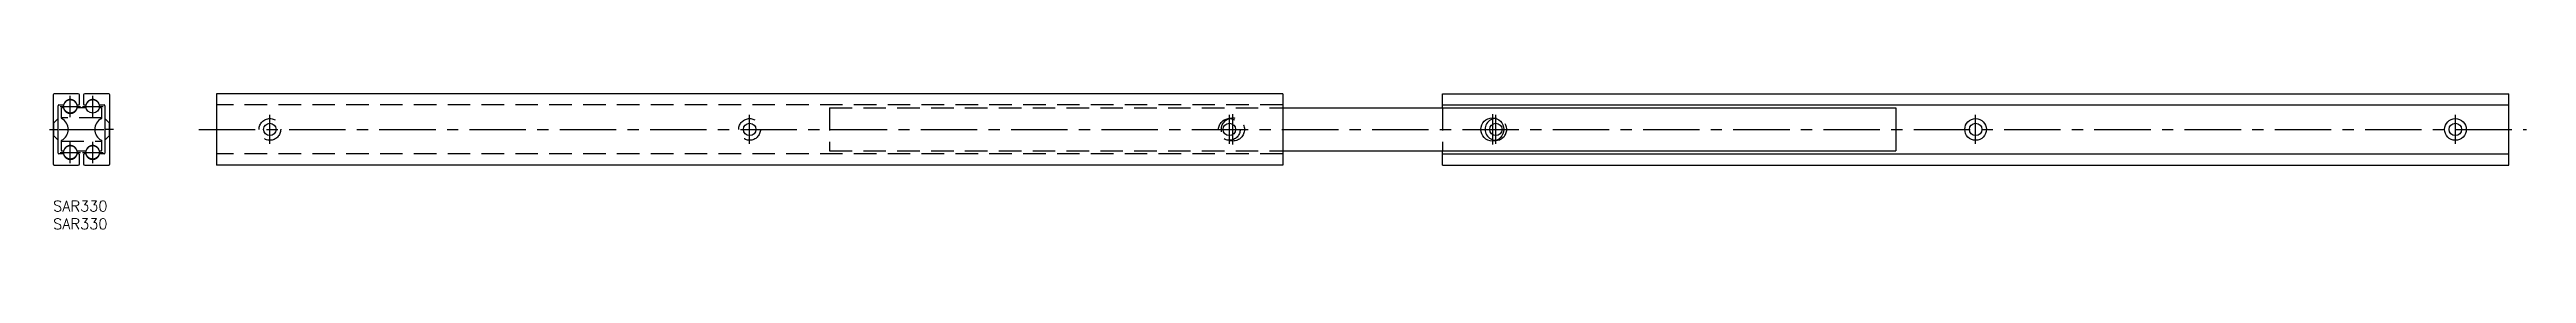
# Model space of a CAD drawing. Extents: x -1 to 696, y -8 to 30.
import ezdxf

# ---------------------------------------------------------------- set-up
doc = ezdxf.new("R2010")
doc.units = 0
doc.header["$LTSCALE"] = 0.5
doc.linetypes.add('CENTER', pattern=[50.8, 31.75, -6.35, 6.35, -6.35])
doc.linetypes.add('DASHED', pattern=[19.05, 12.7, -6.35])
for name, color, linetype in [('MSM_CENTER', 1, 'CENTER'), ('MSM_CONTINUOUS', 7, 'CONTINUOUS'), ('MSM_DASHED', 4, 'DASHED'), ('MSM_PART_NUMBER', 7, 'CONTINUOUS')]:
    doc.layers.add(name, color=color, linetype=linetype)
doc.styles.get("Standard").update_dxf_attribs({"font": 'txt.shx', "height": 3, "bigfont": 'bigfont.shx'})

# ---------------------------------------------------------------- blocks, each defined once
blk = doc.blocks.new('*U3')
at = {"layer": 'MSM_PART_NUMBER'}
blk.add_text('SAR330', height=3, dxfattribs=at).set_placement((0, -3))
blk = doc.blocks.new('*U4')
at = {"layer": 'MSM_PART_NUMBER'}
blk.add_text('SAR330', height=3, dxfattribs=at).set_placement((0, -8))

msp = doc.modelspace()

# ---------------------------------------------------------------- linework, layer by layer
at = {"layer": 'MSM_CENTER'}
for p, q in [((4.85, 23.47), (4.85, 29.44)), ((11.15, 23.47), (11.15, 29.44)), ((1.95, 26.45), (7.75, 26.45)), ((8.25, 26.45), (14.05, 26.45)), ((61, 15.95), (61, 24.05)), ((196, 15.95), (196, 24.05)), ((331, 15.95), (331, 24.05)), ((332, 15.75), (332, 24.25)), ((405, 24.25), (405, 15.75)), ((406, 15.95), (406, 24.05)), ((541, 15.95), (541, 24.05)), ((676, 15.95), (676, 24.05)), ((-1, 20), (1.47, 20)), ((1.73, 20), (14.27, 20)), ((4.85, 10.57), (4.85, 16.54)), ((11.15, 10.57), (11.15, 16.54)), ((17, 20), (14.53, 20)), ((41, 20), (696, 20)), ((1.95, 13.55), (7.75, 13.55)), ((8.25, 13.55), (14.05, 13.55))]:
    msp.add_line(p, q, dxfattribs=at)
at = {"layer": 'MSM_CONTINUOUS'}
for p, q in [((0, 29.7), (0, 10.3)), ((7.1, 30), (0.3, 30)), ((7.4, 27.05), (7.4, 29.7)), ((8.6, 29.7), (8.6, 27.05)), ((15.7, 30), (8.9, 30)), ((16, 10.3), (16, 29.7)), ((46, 30), (46, 10)), ((346, 30), (46, 30)), ((346, 30), (346, 10)), ((391, 30), (691, 30)), ((391, 26.05), (391, 30)), ((691, 10), (691, 30)), ((1.4, 13.35), (1.4, 26.65)), ((1.6, 26.85), (2.81, 26.85)), ((2.3, 25.85), (2.3, 23.21)), ((2.81, 26.05), (2.5, 26.05)), ((6.89, 26.85), (7.2, 26.85)), ((9.11, 26.05), (6.89, 26.05)), ((8.8, 26.85), (9.11, 26.85)), ((13.19, 26.85), (14.4, 26.85)), ((13.5, 26.05), (13.19, 26.05)), ((13.7, 23.21), (13.7, 25.85)), ((14.6, 26.65), (14.6, 13.35)), ((346, 26.05), (518.5, 26.05)), ((391, 26.85), (691, 26.85)), ((518.5, 26.05), (518.5, 13.95)), ((2.3, 16.79), (2.3, 14.15)), ((2.5, 13.95), (2.81, 13.95)), ((6.89, 13.95), (9.11, 13.95)), ((13.19, 13.95), (13.5, 13.95)), ((13.7, 14.15), (13.7, 16.79)), ((346, 13.95), (518.5, 13.95)), ((391, 10), (391, 13.95)), ((0.3, 10), (7.1, 10)), ((2.81, 13.15), (1.6, 13.15)), ((7.2, 13.15), (6.89, 13.15)), ((7.4, 10.3), (7.4, 12.95)), ((8.6, 12.95), (8.6, 10.3)), ((9.11, 13.15), (8.8, 13.15)), ((8.9, 10), (15.7, 10)), ((14.4, 13.15), (13.19, 13.15)), ((346, 10), (46, 10)), ((391, 13.15), (691, 13.15)), ((391, 10), (691, 10))]:
    msp.add_line(p, q, dxfattribs=at)
for centre, radius in [((4.85, 26.45), 1.9), ((11.15, 26.45), 1.9), ((61, 20), 1.75), ((196, 20), 1.75), ((331, 20), 1.75), ((405, 20), 3.25), ((406, 20), 1.75), ((541, 20), 3.05), ((541, 20), 1.75), ((676, 20), 3.05), ((676, 20), 1.75), ((4.85, 13.55), 1.9), ((11.15, 13.55), 1.9)]:
    msp.add_circle(centre, radius, dxfattribs=at)
for centre, radius, start, end in [((0.3, 29.7), 0.3, 90, 180), ((4.85, 26.54), 1.9, 14.1959, 165.8041), ((7.1, 29.7), 0.3, 360, 90), ((8.9, 29.7), 0.3, 90, 180), ((11.15, 26.54), 1.9, 14.1959, 165.8041), ((15.7, 29.7), 0.3, 360, 90), ((1.6, 26.65), 0.2, 90, 180), ((2.5, 25.85), 0.2, 90, 180), ((2.5, 23.21), 0.2, 180, 243.81745), ((0.92, 20), 3.38, 296.18255, 63.81745), ((2.81, 27.05), 0.2, 270, 345.8041), ((2.81, 25.85), 0.2, 14.1959, 90), ((4.85, 26.37), 1.9, 194.1959, 345.80409), ((6.89, 27.05), 0.2, 194.1959, 270), ((6.89, 25.85), 0.2, 90, 165.8041), ((7.2, 27.05), 0.2, 270, 0), ((8.8, 27.05), 0.2, 180, 270), ((9.11, 27.05), 0.2, 270, 345.8041), ((9.11, 25.85), 0.2, 14.1959, 90), ((15.08, 20), 3.38, 116.18255, 243.81745), ((13.19, 27.05), 0.2, 194.1959, 270), ((13.19, 25.85), 0.2, 90, 165.8041), ((13.5, 25.85), 0.2, 0, 90), ((13.5, 23.21), 0.2, 296.18255, 0), ((14.4, 26.65), 0.2, 360, 90), ((406, 20), 3.05, 87.55775, 272.44118), ((2.5, 16.79), 0.2, 116.18255, 180), ((2.5, 14.15), 0.2, 180, 270), ((2.81, 14.15), 0.2, 270, 345.8041), ((4.85, 13.64), 1.9, 14.1959, 165.8041), ((6.89, 14.15), 0.2, 194.19591, 270), ((9.11, 14.15), 0.2, 270, 345.8041), ((11.15, 13.64), 1.9, 14.1959, 165.8041), ((13.19, 14.15), 0.2, 194.1959, 270), ((13.5, 14.15), 0.2, 270, 0), ((13.5, 16.79), 0.2, 0, 63.81746), ((0.3, 10.3), 0.3, 180, 270), ((1.6, 13.35), 0.2, 180, 270), ((2.81, 12.95), 0.2, 14.1959, 90), ((4.85, 13.47), 1.9, 194.1959, 345.8041), ((6.89, 12.95), 0.2, 90, 165.8041), ((7.1, 10.3), 0.3, 270, 0), ((7.2, 12.95), 0.2, 0, 90), ((8.8, 12.95), 0.2, 90, 180), ((8.9, 10.3), 0.3, 180, 270), ((9.11, 12.95), 0.2, 14.1959, 90), ((11.15, 13.47), 1.9, 194.1959, 345.8041), ((13.19, 12.95), 0.2, 90, 165.8041), ((14.4, 13.35), 0.2, 270, 0), ((15.7, 10.3), 0.3, 270, 0)]:
    msp.add_arc(centre, radius, start, end, dxfattribs=at)
at = {"layer": 'MSM_DASHED'}
for p, q in [((0.1, 21.75), (0, 21.75)), ((1.4, 23.05), (0.1, 21.75)), ((0.1, 21.75), (0.1, 18.25)), ((13.7, 23.25), (2.3, 23.25)), ((15.9, 21.75), (14.6, 23.05)), ((16, 21.75), (15.9, 21.75)), ((15.9, 18.25), (15.9, 21.75)), ((346, 26.85), (46, 26.85)), ((218.5, 26.05), (218.5, 13.95)), ((218.5, 26.05), (346, 26.05)), ((391, 26.05), (391, 13.95)), ((0, 18.25), (0.1, 18.25)), ((0.1, 18.25), (1.4, 16.95)), ((2.3, 16.75), (13.7, 16.75)), ((14.6, 16.95), (15.9, 18.25)), ((15.9, 18.25), (16, 18.25)), ((218.5, 13.95), (346, 13.95)), ((346, 13.15), (46, 13.15))]:
    msp.add_line(p, q, dxfattribs=at)
for centre, radius in [((61, 20), 3.05), ((196, 20), 3.05), ((331, 20), 3.05), ((332, 20), 3.25)]:
    msp.add_circle(centre, radius, dxfattribs=at)
msp.add_arc((406, 20), 3.05, 272.44118, 87.55775, dxfattribs=at)

# ---------------------------------------------------------------- block references
at = {"layer": 'MSM_CONTINUOUS'}
for name in ['*U3', '*U4']:
    msp.add_blockref(name, (0, 0), dxfattribs=at)

doc.saveas('drawing.dxf')
